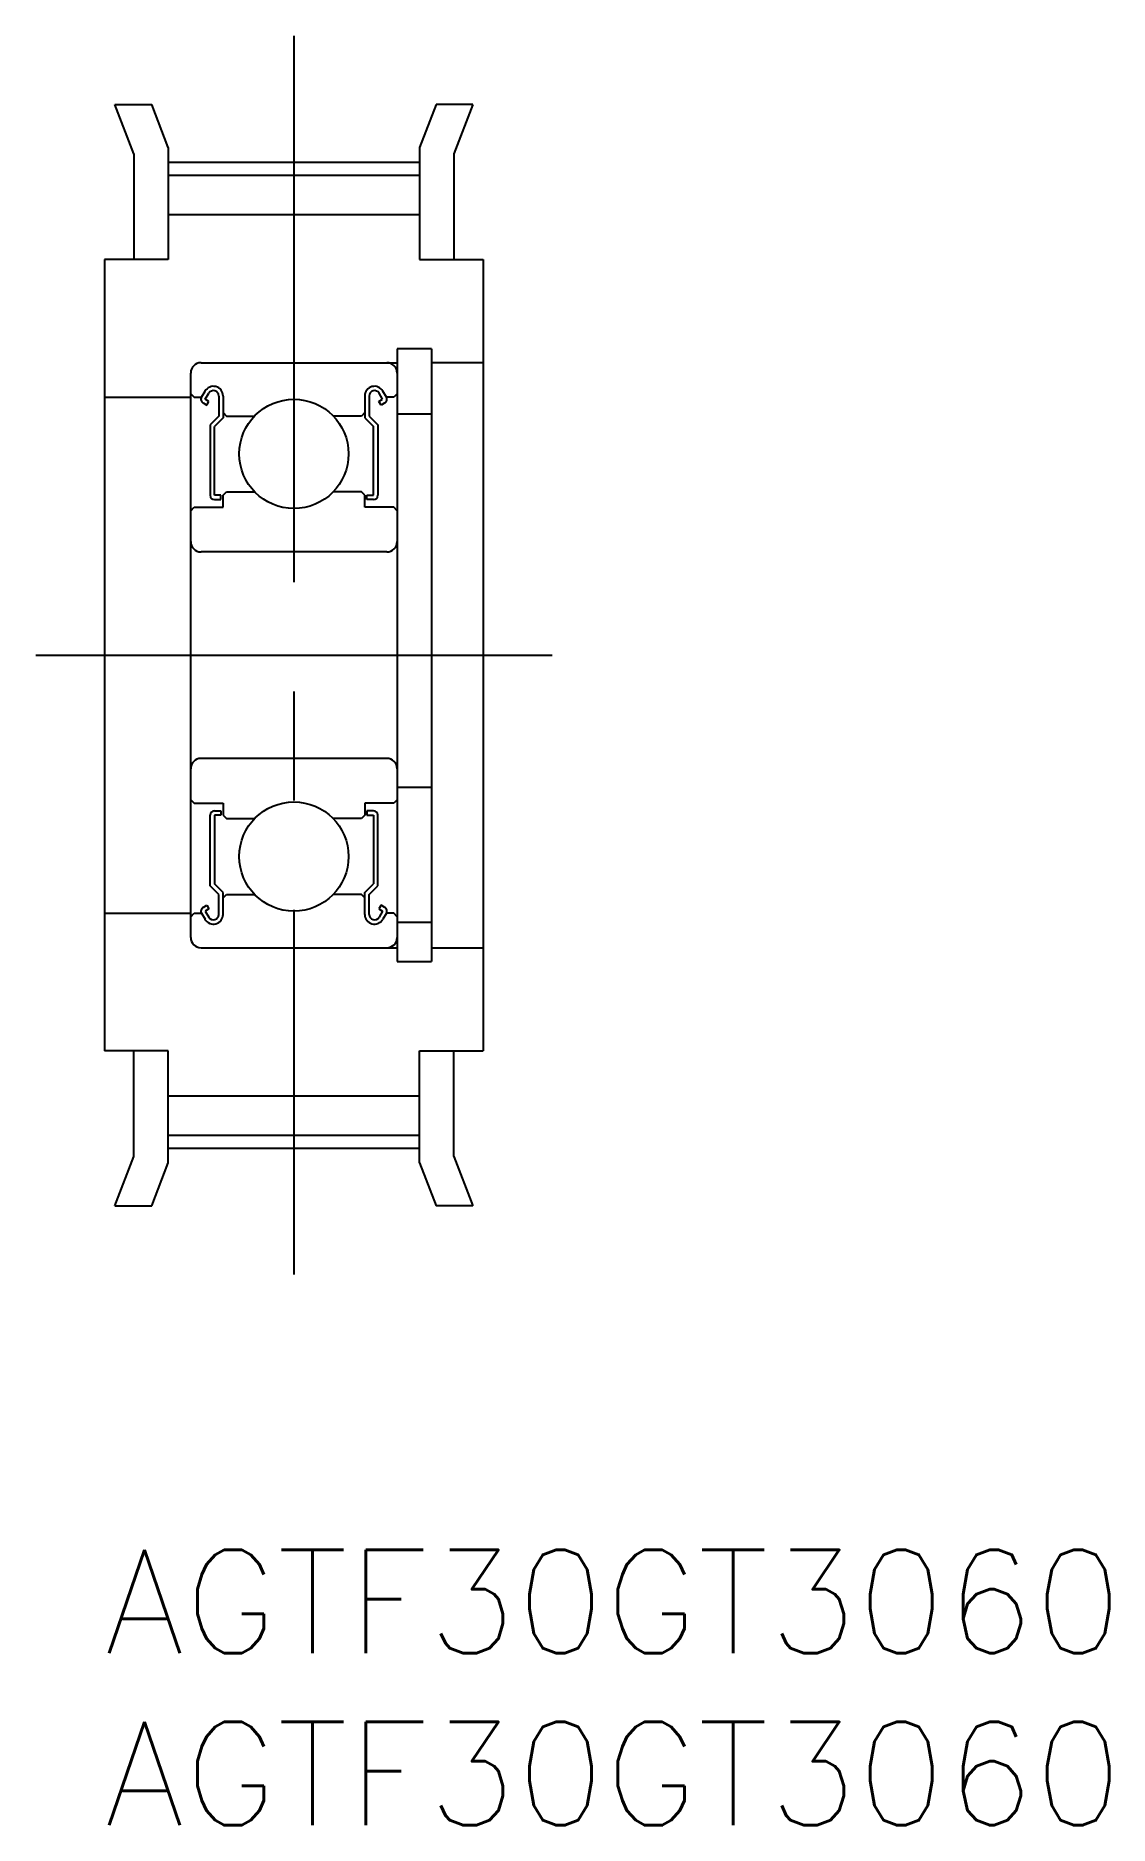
# Model space of a CAD drawing. Extents: x -2 to 29.2, y -8 to 44.
import ezdxf

# ---------------------------------------------------------------- set-up
doc = ezdxf.new("R2010")
doc.units = 0
doc.header["$LTSCALE"] = 0.5
doc.linetypes.add('CENTER', pattern=[50.8, 31.75, -6.35, 6.35, -6.35])
for name, color, linetype in [('MSM_CENTER', 1, 'CENTER'), ('MSM_CONTINUOUS', 7, 'CONTINUOUS'), ('MSM_PART_NUMBER', 7, 'CONTINUOUS')]:
    doc.layers.add(name, color=color, linetype=linetype)
doc.styles.get("Standard").update_dxf_attribs({"font": 'txt.shx', "height": 3, "bigfont": 'bigfont.shx'})

# ---------------------------------------------------------------- blocks, each defined once
blk = doc.blocks.new('*U8')
at = {"layer": 'MSM_PART_NUMBER'}
blk.add_text('AGTF30GT3060', height=3, dxfattribs=at).set_placement((0, -3))
blk = doc.blocks.new('*U9')
at = {"layer": 'MSM_PART_NUMBER'}
blk.add_text('AGTF30GT3060', height=3, dxfattribs=at).set_placement((0, -8))

msp = doc.modelspace()

# ---------------------------------------------------------------- linework, layer by layer
at = {"layer": 'MSM_CENTER'}
for p, q in [((5.5, 44), (5.5, 8)), ((1.85, 40.325), (9.15, 40.325)), ((-2, 26), (13, 26)), ((1.85, 11.675), (9.15, 11.675))]:
    msp.add_line(p, q, dxfattribs=at)
at = {"layer": 'MSM_CONTINUOUS'}
for p, q in [((0.85, 40.565), (0.3, 42)), ((0.3, 42), (1.371, 42)), ((1.85, 40.75), (1.371, 42)), ((9.629, 42), (9.15, 40.75)), ((10.7, 42), (9.629, 42)), ((10.7, 42), (10.15, 40.565)), ((0.85, 40.565), (0.85, 37.5)), ((1.85, 40.75), (1.85, 37.5)), ((9.15, 40.75), (9.15, 37.5)), ((10.15, 40.565), (10.15, 37.5)), ((1.85, 39.945), (9.15, 39.945)), ((1.85, 38.805), (9.15, 38.805)), ((0, 37.5), (0, 14.5)), ((1.85, 37.5), (0, 37.5)), ((9.15, 37.5), (11, 37.5)), ((11, 37.5), (11, 14.5)), ((9.5, 34.9), (8.5, 34.9)), ((8.5, 34.9), (8.5, 17.1)), ((9.5, 34.9), (9.5, 17.1)), ((2.8, 34.5), (8.5, 34.5)), ((11, 34.5), (9.5, 34.5)), ((2.5, 17.8), (2.5, 34.2)), ((0, 33.5), (2.5, 33.5)), ((2.5, 33.6), (2.6, 33.5)), ((2.6, 33.5), (2.814, 33.5)), ((2.814, 33.5), (2.916, 33.673)), ((2.86, 33.329), (2.969, 33.266)), ((2.923, 33.437), (3.025, 33.61)), ((3.031, 33.374), (2.923, 33.437)), ((2.969, 33.266), (3.031, 33.374)), ((3.316, 33.532), (3.316, 32.95)), ((3.442, 33.532), (3.442, 32.898)), ((7.558, 33.532), (7.558, 32.898)), ((7.684, 33.532), (7.684, 32.95)), ((7.969, 33.374), (8.077, 33.437)), ((8.031, 33.266), (7.969, 33.374)), ((8.077, 33.437), (7.975, 33.61)), ((8.14, 33.329), (8.031, 33.266)), ((8.186, 33.5), (8.084, 33.673)), ((8.4, 33.5), (8.186, 33.5)), ((8.5, 33.6), (8.4, 33.5)), ((3.316, 32.95), (3.065, 32.699)), ((3.442, 32.898), (3.191, 32.647)), ((3.442, 33.05), (3.542, 32.95)), ((3.542, 32.95), (4.355, 32.95)), ((7.458, 32.95), (6.645, 32.95)), ((7.558, 33.05), (7.458, 32.95)), ((7.558, 32.898), (7.809, 32.647)), ((7.684, 32.95), (7.935, 32.699)), ((9.5, 33), (8.5, 33)), ((3.065, 32.699), (3.065, 30.646)), ((3.191, 30.646), (3.191, 32.647)), ((7.809, 30.646), (7.809, 32.647)), ((7.935, 32.699), (7.935, 30.646)), ((3.442, 30.65), (3.542, 30.75)), ((3.542, 30.75), (4.355, 30.75)), ((7.458, 30.75), (6.645, 30.75)), ((7.558, 30.65), (7.458, 30.75)), ((2.5, 30.2), (2.6, 30.3)), ((2.6, 30.3), (3.442, 30.3)), ((3.379, 30.646), (3.191, 30.646)), ((3.191, 30.52), (3.379, 30.52)), ((3.379, 30.52), (3.379, 30.646)), ((3.442, 30.3), (3.442, 30.65)), ((7.558, 30.3), (7.558, 30.65)), ((8.4, 30.3), (7.558, 30.3)), ((7.621, 30.52), (7.621, 30.646)), ((7.621, 30.646), (7.809, 30.646)), ((7.809, 30.52), (7.621, 30.52)), ((8.5, 30.2), (8.4, 30.3)), ((8.2, 29), (2.8, 29)), ((6.85, 29), (6.85, 29)), ((8.2, 23), (2.8, 23)), ((6.85, 23), (6.85, 23)), ((9.5, 22.155), (8.5, 22.155)), ((2.5, 21.8), (2.6, 21.7)), ((2.6, 21.7), (3.442, 21.7)), ((3.065, 19.301), (3.065, 21.354)), ((3.191, 21.48), (3.379, 21.48)), ((3.191, 21.354), (3.191, 19.353)), ((3.379, 21.354), (3.191, 21.354)), ((3.379, 21.48), (3.379, 21.354)), ((3.442, 21.7), (3.442, 21.35)), ((3.442, 21.35), (3.542, 21.25)), ((7.558, 21.35), (7.458, 21.25)), ((7.558, 21.7), (7.558, 21.35)), ((8.4, 21.7), (7.558, 21.7)), ((7.809, 21.48), (7.621, 21.48)), ((7.621, 21.48), (7.621, 21.354)), ((7.621, 21.354), (7.809, 21.354)), ((7.809, 21.354), (7.809, 19.353)), ((7.935, 19.301), (7.935, 21.354)), ((8.5, 21.8), (8.4, 21.7)), ((3.542, 21.25), (4.355, 21.25)), ((7.458, 21.25), (6.645, 21.25)), ((3.316, 19.05), (3.065, 19.301)), ((3.442, 19.102), (3.191, 19.353)), ((7.558, 19.102), (7.809, 19.353)), ((7.684, 19.05), (7.935, 19.301)), ((2.86, 18.671), (2.969, 18.734)), ((2.969, 18.734), (3.031, 18.626)), ((3.316, 18.468), (3.316, 19.05)), ((3.442, 18.468), (3.442, 19.102)), ((3.442, 18.95), (3.542, 19.05)), ((3.542, 19.05), (4.355, 19.05)), ((7.458, 19.05), (6.645, 19.05)), ((7.558, 18.95), (7.458, 19.05)), ((7.558, 18.468), (7.558, 19.102)), ((7.684, 18.468), (7.684, 19.05)), ((8.031, 18.734), (7.969, 18.626)), ((8.14, 18.671), (8.031, 18.734)), ((0, 18.5), (2.5, 18.5)), ((2.5, 18.4), (2.6, 18.5)), ((2.6, 18.5), (2.814, 18.5)), ((2.814, 18.5), (2.916, 18.327)), ((3.031, 18.626), (2.923, 18.563)), ((2.923, 18.563), (3.025, 18.39)), ((7.969, 18.626), (8.077, 18.563)), ((8.077, 18.563), (7.975, 18.39)), ((8.186, 18.5), (8.084, 18.327)), ((8.4, 18.5), (8.186, 18.5)), ((8.5, 18.4), (8.4, 18.5)), ((8.5, 18.245), (9.5, 18.245)), ((2.8, 17.5), (8.5, 17.5)), ((9.5, 17.5), (11, 17.5)), ((8.5, 17.1), (9.5, 17.1)), ((1.85, 14.5), (0, 14.5)), ((0.85, 11.435), (0.85, 14.5)), ((1.85, 11.25), (1.85, 14.5)), ((9.15, 14.5), (11, 14.5)), ((9.15, 11.25), (9.15, 14.5)), ((10.15, 11.435), (10.15, 14.5)), ((1.85, 13.195), (9.15, 13.195)), ((1.85, 12.055), (9.15, 12.055)), ((0.3, 10), (0.85, 11.435)), ((1.371, 10), (1.85, 11.25)), ((9.15, 11.25), (9.629, 10)), ((10.15, 11.435), (10.7, 10)), ((0.3, 10), (1.371, 10)), ((10.7, 10), (9.629, 10))]:
    msp.add_line(p, q, dxfattribs=at)
for centre in [(5.5, 31.85), (5.5, 20.15)]:
    msp.add_circle(centre, 1.587, dxfattribs=at)
for centre, radius, start, end in [((2.8, 34.2), 0.3, 90, 180), ((8.2, 34.2), 0.3, 0, 90), ((3.16, 33.532), 0.282, 0.0016, 150.0006), ((7.84, 33.532), 0.282, 30.0047, 179.998), ((2.923, 33.437), 0.126, 149.9847, 240.0153), ((3.16, 33.532), 0.156, 0.0029, 150), ((7.84, 33.532), 0.156, 30.0084, 179.9968), ((8.077, 33.437), 0.125, 299.9773, 30.0168), ((3.191, 30.646), 0.126, 180.0001, 270), ((7.809, 30.646), 0.126, 270, 359.9999), ((2.8, 29.3), 0.3, 180, 270), ((8.2, 29.3), 0.3, 270, 0), ((2.8, 22.7), 0.3, 90, 180), ((8.2, 22.7), 0.3, 0, 90), ((3.191, 21.354), 0.126, 90, 179.9999), ((7.809, 21.354), 0.126, 0.0001, 90), ((2.923, 18.563), 0.126, 119.9847, 210.0153), ((3.16, 18.468), 0.282, 209.9994, 359.9984), ((3.16, 18.468), 0.156, 210, 359.9971), ((7.84, 18.468), 0.282, 180.002, 329.9953), ((7.84, 18.468), 0.156, 180.0032, 329.9916), ((8.077, 18.563), 0.125, 329.9832, 60.0227), ((2.8, 17.8), 0.3, 180, 270), ((8.2, 17.8), 0.3, 270, 0)]:
    msp.add_arc(centre, radius, start, end, dxfattribs=at)

# ---------------------------------------------------------------- block references
for name in ['*U8', '*U9']:
    msp.add_blockref(name, (0, 0), dxfattribs=at)

doc.saveas('drawing.dxf')
